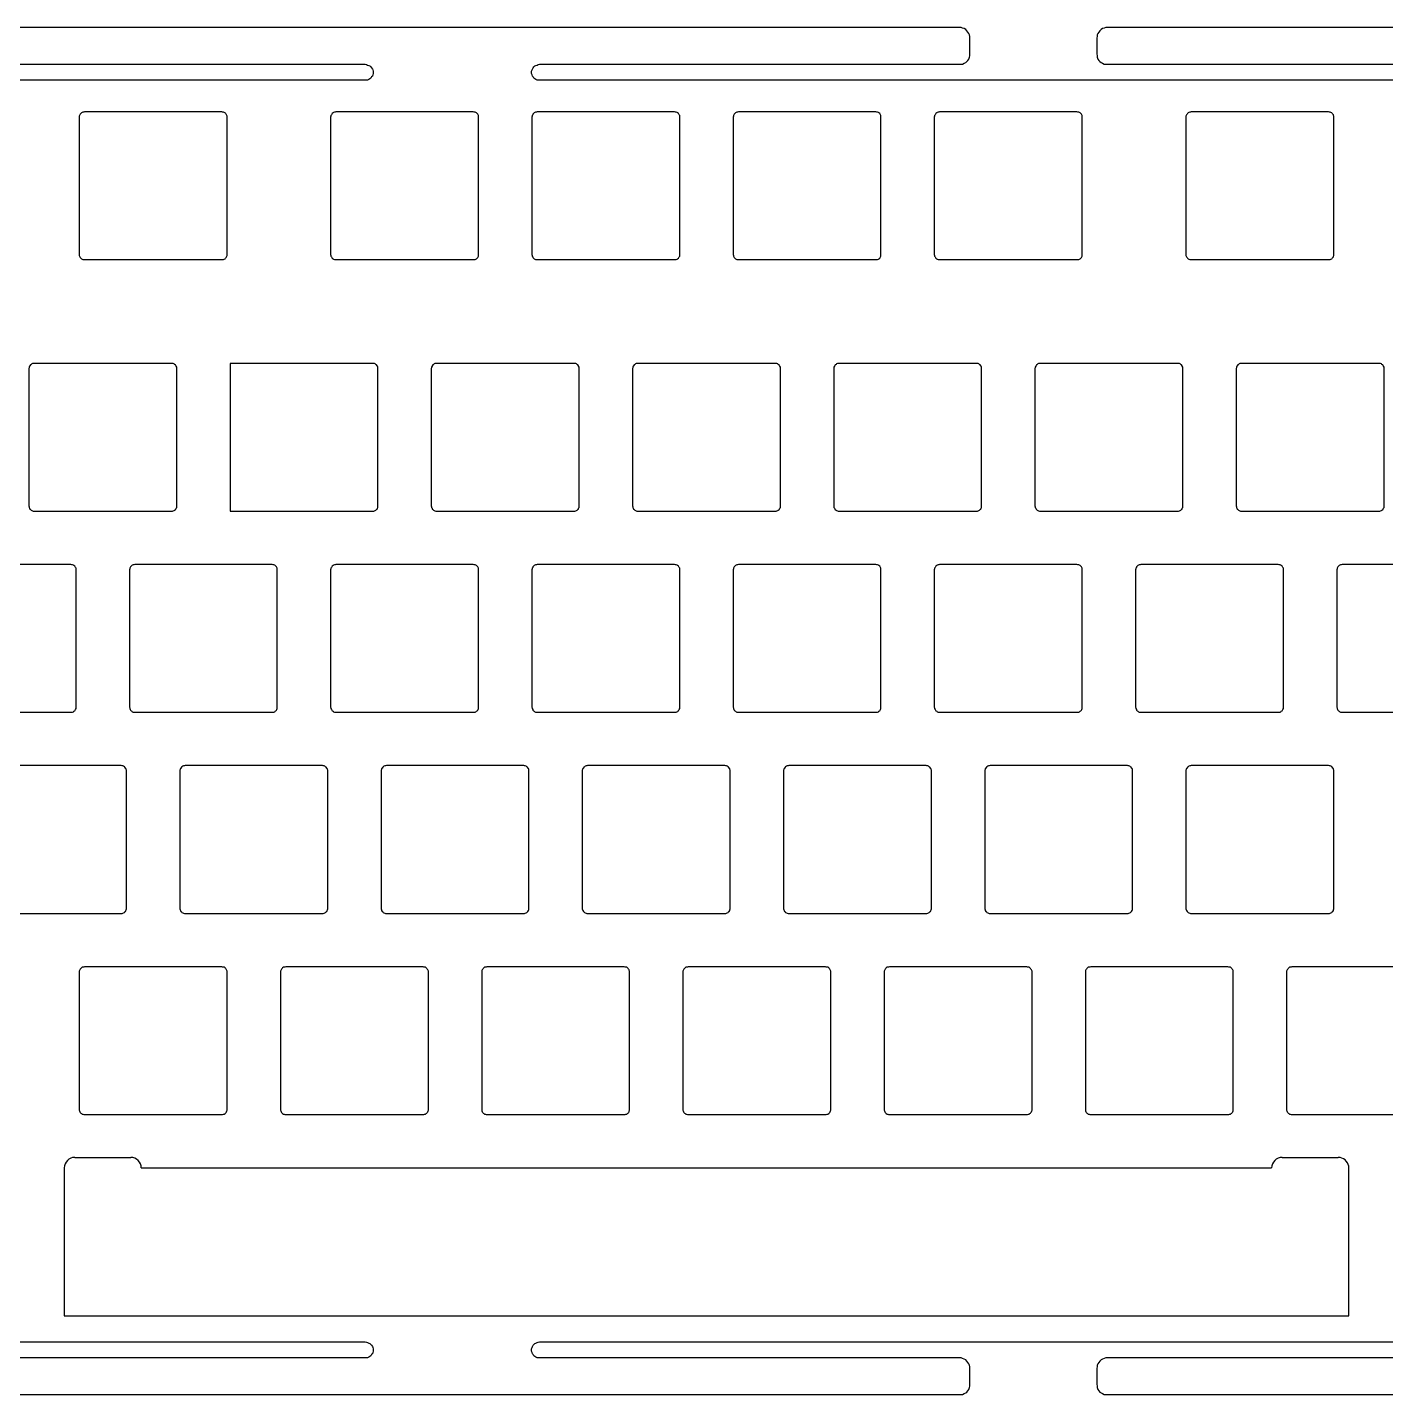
# Model space of a CAD drawing. Extents: x 531 to 880, y -374 to -244.
# Drawn here: x 609.9 to 738.5, y -374 to -244.5 of the extents above; entities that cross this region are included whole.
import ezdxf

# ---------------------------------------------------------------- set-up
doc = ezdxf.new("R2010")
doc.units = 0
doc.header["$MEASUREMENT"] = 0
doc.layers.get('0').update_dxf_attribs({"linetype": 'CONTINUOUS'})

msp = doc.modelspace()

# ---------------------------------------------------------------- linework, layer by layer
for p, q in [((614.42926, -351.506958), (619.729309, -351.506958)), ((728.729248, -351.506958), (734.029053, -351.506958)), ((613.42926, -352.506958), (613.42926, -366.506958)), ((620.729309, -352.506958), (727.729248, -352.506958)), ((735.029053, -366.506958), (735.029053, -352.356934)), ((613.42926, -366.506958), (735.029053, -366.506958))]:
    msp.add_line(p, q)
for points in [[(751.929199, -249.481812), (658.429199, -249.481812), (658.304199, -249.481812), (658.204102, -249.481812), (658.079102, -249.431763), (657.979248, -249.356812), (657.904175, -249.306763), (657.829102, -249.181763), (657.75415, -249.106812), (657.729248, -248.981812), (657.679199, -248.856812), (657.679199, -248.731812), (657.679199, -248.631714), (657.729248, -248.506714), (657.75415, -248.431763), (657.829102, -248.306763), (657.904175, -248.231812), (657.979248, -248.131714), (658.079102, -248.106812), (658.204102, -248.056763), (658.304199, -248.006714), (658.429199, -247.981812), (698.179199, -247.981812), (698.329102, -247.981812), (698.479248, -247.981812), (698.62915, -247.881714), (698.779175, -247.806763), (698.87915, -247.731812), (698.979248, -247.606812), (699.079102, -247.481812), (699.12915, -247.306763), (699.179199, -247.181763), (699.179199, -246.981812), (699.179199, -245.481812), (699.179199, -245.356812), (699.12915, -245.181763), (699.079102, -245.056763), (698.979248, -244.931763), (698.87915, -244.806763), (698.779175, -244.681763), (698.62915, -244.606812), (698.479248, -244.556763), (698.329102, -244.506714), (698.179199, -244.481812), (602.17926, -244.481812)], [(808.179199, -244.481812), (712.179199, -244.506714), (712.029175, -244.506714), (711.87915, -244.556763), (711.729248, -244.606812), (711.604248, -244.681763), (711.479248, -244.806763), (711.37915, -244.931763), (711.279175, -245.056763), (711.229248, -245.181763), (711.204102, -245.356812), (711.179199, -245.481812), (711.179199, -246.981812), (711.204102, -247.181763), (711.229248, -247.306763), (711.279175, -247.481812), (711.37915, -247.606812), (711.479248, -247.731812), (711.604248, -247.806763), (711.729248, -247.881714), (711.87915, -247.981812), (712.029175, -247.981812), (712.179199, -247.981812), (751.929199, -247.981812)], [(602.17926, -247.981812), (641.929199, -247.981812), (642.054199, -248.006714), (642.154175, -248.056763), (642.279175, -248.106812), (642.37915, -248.131714), (642.454102, -248.231812), (642.529175, -248.306763), (642.604248, -248.431763), (642.654175, -248.506714), (642.679199, -248.631714), (642.679199, -248.731812), (642.679199, -248.856812), (642.654175, -248.981812), (642.604248, -249.106812), (642.529175, -249.181763), (642.454102, -249.306763), (642.37915, -249.356812), (642.279175, -249.431763), (642.154175, -249.481812), (642.054199, -249.481812), (641.929199, -249.481812), (566.129211, -249.481812)], [(628.854309, -252.981934), (628.854309, -252.906982), (628.829163, -252.831909), (628.829163, -252.831909), (628.80426, -252.756958), (628.754211, -252.706909), (628.754211, -252.706909), (628.704163, -252.631958), (628.654114, -252.581909), (628.654114, -252.581909), (628.579163, -252.556885), (628.504211, -252.506958), (628.504211, -252.506958), (628.42926, -252.506958), (628.354309, -252.481934), (615.354309, -252.481934), (615.354309, -252.481934), (615.279114, -252.506958), (615.204163, -252.506958), (615.204163, -252.506958), (615.129211, -252.556885), (615.05426, -252.581909), (615.05426, -252.581909), (615.004211, -252.631958), (614.954163, -252.706909), (614.954163, -252.706909), (614.904114, -252.756958), (614.879211, -252.831909), (614.879211, -252.831909), (614.854309, -252.906982), (614.854309, -252.981934), (614.854309, -265.981934), (614.854309, -265.981934), (614.854309, -266.081909), (614.879211, -266.156982), (614.879211, -266.156982), (614.904114, -266.231934), (614.954163, -266.281982), (614.954163, -266.281982), (615.004211, -266.356934), (615.05426, -266.406982), (615.05426, -266.406982), (615.129211, -266.431885), (615.204163, -266.481934), (615.204163, -266.481934), (615.279114, -266.481934), (615.354309, -266.481934), (628.354309, -266.481934), (628.354309, -266.481934), (628.42926, -266.481934), (628.504211, -266.481934), (628.504211, -266.481934), (628.579163, -266.431885), (628.654114, -266.406982), (628.654114, -266.406982), (628.704163, -266.356934), (628.754211, -266.281982), (628.754211, -266.281982), (628.80426, -266.231934), (628.829163, -266.156982), (628.829163, -266.156982), (628.854309, -266.081909), (628.854309, -265.981934), (628.854309, -252.981934)], [(639.154053, -252.481934), (639.079102, -252.506958), (639.00415, -252.506958), (639.00415, -252.506958), (638.929199, -252.556885), (638.87915, -252.581909), (638.87915, -252.581909), (638.804199, -252.631958), (638.75415, -252.706909), (638.75415, -252.706909), (638.729248, -252.756958), (638.679199, -252.831909), (638.679199, -252.831909), (638.679199, -252.906982), (638.654053, -252.981934), (638.654053, -265.981934), (638.654053, -265.981934), (638.679199, -266.081909), (638.679199, -266.156982), (638.679199, -266.156982), (638.729248, -266.231934), (638.75415, -266.281982), (638.75415, -266.281982), (638.804199, -266.356934), (638.87915, -266.406982), (638.87915, -266.406982), (638.929199, -266.431885), (639.00415, -266.481934), (639.00415, -266.481934), (639.079102, -266.481934), (639.154053, -266.481934), (652.154053, -266.481934), (652.154053, -266.481934), (652.25415, -266.481934), (652.329102, -266.481934), (652.329102, -266.481934), (652.404053, -266.431885), (652.454102, -266.406982), (652.454102, -266.406982), (652.529053, -266.356934), (652.579102, -266.281982), (652.579102, -266.281982), (652.604248, -266.231934), (652.654053, -266.156982), (652.654053, -266.156982), (652.654053, -266.081909), (652.654053, -265.981934), (652.654053, -252.981934), (652.654053, -252.981934), (652.654053, -252.906982), (652.654053, -252.831909), (652.654053, -252.831909), (652.604248, -252.756958), (652.579102, -252.706909), (652.579102, -252.706909), (652.529053, -252.631958), (652.454102, -252.581909), (652.454102, -252.581909), (652.404053, -252.556885), (652.329102, -252.506958), (652.329102, -252.506958), (652.25415, -252.506958), (652.154053, -252.481934), (639.154053, -252.481934)], [(671.704102, -252.981934), (671.704102, -252.906982), (671.704102, -252.831909), (671.704102, -252.831909), (671.654053, -252.756958), (671.62915, -252.706909), (671.62915, -252.706909), (671.579102, -252.631958), (671.50415, -252.581909), (671.50415, -252.581909), (671.454102, -252.556885), (671.37915, -252.506958), (671.37915, -252.506958), (671.304199, -252.506958), (671.204102, -252.481934), (658.204102, -252.481934), (658.204102, -252.481934), (658.12915, -252.506958), (658.054199, -252.506958), (658.054199, -252.506958), (657.979248, -252.556885), (657.929199, -252.581909), (657.929199, -252.581909), (657.854248, -252.631958), (657.804199, -252.706909), (657.804199, -252.706909), (657.779053, -252.756958), (657.729248, -252.831909), (657.729248, -252.831909), (657.729248, -252.906982), (657.704102, -252.981934), (657.704102, -265.981934), (657.704102, -265.981934), (657.729248, -266.081909), (657.729248, -266.156982), (657.729248, -266.156982), (657.779053, -266.231934), (657.804199, -266.281982), (657.804199, -266.281982), (657.854248, -266.356934), (657.929199, -266.406982), (657.929199, -266.406982), (657.979248, -266.431885), (658.054199, -266.481934), (658.054199, -266.481934), (658.12915, -266.481934), (658.204102, -266.481934), (671.204102, -266.481934), (671.204102, -266.481934), (671.304199, -266.481934), (671.37915, -266.481934), (671.37915, -266.481934), (671.454102, -266.431885), (671.50415, -266.406982), (671.50415, -266.406982), (671.579102, -266.356934), (671.62915, -266.281982), (671.62915, -266.281982), (671.654053, -266.231934), (671.704102, -266.156982), (671.704102, -266.156982), (671.704102, -266.081909), (671.704102, -265.981934), (671.704102, -252.981934)], [(677.25415, -252.481934), (677.179199, -252.506958), (677.104248, -252.506958), (677.104248, -252.506958), (677.029053, -252.556885), (676.979248, -252.581909), (676.979248, -252.581909), (676.904053, -252.631958), (676.854248, -252.706909), (676.854248, -252.706909), (676.829102, -252.756958), (676.779053, -252.831909), (676.779053, -252.831909), (676.779053, -252.906982), (676.75415, -252.981934), (676.75415, -265.981934), (676.75415, -265.981934), (676.779053, -266.081909), (676.779053, -266.156982), (676.779053, -266.156982), (676.829102, -266.231934), (676.854248, -266.281982), (676.854248, -266.281982), (676.904053, -266.356934), (676.979248, -266.406982), (676.979248, -266.406982), (677.029053, -266.431885), (677.104248, -266.481934), (677.104248, -266.481934), (677.179199, -266.481934), (677.25415, -266.481934), (690.25415, -266.481934), (690.25415, -266.481934), (690.354248, -266.481934), (690.429199, -266.481934), (690.429199, -266.481934), (690.50415, -266.431885), (690.554199, -266.406982), (690.554199, -266.406982), (690.62915, -266.356934), (690.679199, -266.281982), (690.679199, -266.281982), (690.704102, -266.231934), (690.75415, -266.156982), (690.75415, -266.156982), (690.75415, -266.081909), (690.75415, -265.981934), (690.75415, -252.981934), (690.75415, -252.981934), (690.75415, -252.906982), (690.75415, -252.831909), (690.75415, -252.831909), (690.704102, -252.756958), (690.679199, -252.706909), (690.679199, -252.706909), (690.62915, -252.631958), (690.554199, -252.581909), (690.554199, -252.581909), (690.50415, -252.556885), (690.429199, -252.506958), (690.429199, -252.506958), (690.354248, -252.506958), (690.25415, -252.481934), (677.25415, -252.481934)], [(709.804199, -252.981934), (709.804199, -252.906982), (709.804199, -252.831909), (709.804199, -252.831909), (709.75415, -252.756958), (709.729248, -252.706909), (709.729248, -252.706909), (709.679199, -252.631958), (709.604248, -252.581909), (709.604248, -252.581909), (709.554199, -252.556885), (709.479248, -252.506958), (709.479248, -252.506958), (709.404053, -252.506958), (709.304199, -252.481934), (696.304199, -252.481934), (696.304199, -252.481934), (696.229248, -252.506958), (696.154053, -252.506958), (696.154053, -252.506958), (696.079102, -252.556885), (696.029053, -252.581909), (696.029053, -252.581909), (695.954102, -252.631958), (695.904053, -252.706909), (695.904053, -252.706909), (695.87915, -252.756958), (695.829102, -252.831909), (695.829102, -252.831909), (695.829102, -252.906982), (695.804199, -252.981934), (695.804199, -265.981934), (695.804199, -265.981934), (695.829102, -266.081909), (695.829102, -266.156982), (695.829102, -266.156982), (695.87915, -266.231934), (695.904053, -266.281982), (695.904053, -266.281982), (695.954102, -266.356934), (696.029053, -266.406982), (696.029053, -266.406982), (696.079102, -266.431885), (696.154053, -266.481934), (696.154053, -266.481934), (696.229248, -266.481934), (696.304199, -266.481934), (709.304199, -266.481934), (709.304199, -266.481934), (709.404053, -266.481934), (709.479248, -266.481934), (709.479248, -266.481934), (709.554199, -266.431885), (709.604248, -266.406982), (709.604248, -266.406982), (709.679199, -266.356934), (709.729248, -266.281982), (709.729248, -266.281982), (709.75415, -266.231934), (709.804199, -266.156982), (709.804199, -266.156982), (709.804199, -266.081909), (709.804199, -265.981934), (709.804199, -252.981934)], [(720.12915, -252.481934), (720.054199, -252.506958), (719.979248, -252.506958), (719.979248, -252.506958), (719.904053, -252.556885), (719.829102, -252.581909), (719.829102, -252.581909), (719.779053, -252.631958), (719.729248, -252.706909), (719.729248, -252.706909), (719.679199, -252.756958), (719.654053, -252.831909), (719.654053, -252.831909), (719.62915, -252.906982), (719.62915, -252.981934), (719.62915, -265.981934), (719.62915, -265.981934), (719.62915, -266.081909), (719.654053, -266.156982), (719.654053, -266.156982), (719.679199, -266.231934), (719.729248, -266.281982), (719.729248, -266.281982), (719.779053, -266.356934), (719.829102, -266.406982), (719.829102, -266.406982), (719.904053, -266.431885), (719.979248, -266.481934), (719.979248, -266.481934), (720.054199, -266.481934), (720.12915, -266.481934), (733.12915, -266.481934), (733.12915, -266.481934), (733.204102, -266.481934), (733.279053, -266.481934), (733.279053, -266.481934), (733.354248, -266.431885), (733.429199, -266.406982), (733.429199, -266.406982), (733.479248, -266.356934), (733.529053, -266.281982), (733.529053, -266.281982), (733.579102, -266.231934), (733.604248, -266.156982), (733.604248, -266.156982), (733.62915, -266.081909), (733.62915, -265.981934), (733.62915, -252.981934), (733.62915, -252.981934), (733.62915, -252.906982), (733.604248, -252.831909), (733.604248, -252.831909), (733.579102, -252.756958), (733.529053, -252.706909), (733.529053, -252.706909), (733.479248, -252.631958), (733.429199, -252.581909), (733.429199, -252.581909), (733.354248, -252.556885), (733.279053, -252.506958), (733.279053, -252.506958), (733.204102, -252.506958), (733.12915, -252.481934), (720.12915, -252.481934)], [(624.079163, -276.806885), (624.079163, -276.731934), (624.079163, -276.656982), (624.079163, -276.656982), (624.029114, -276.581909), (624.004211, -276.531982), (624.004211, -276.531982), (623.954163, -276.456909), (623.879211, -276.406982), (623.879211, -276.406982), (623.829163, -276.356934), (623.754211, -276.331909), (623.754211, -276.331909), (623.67926, -276.331909), (623.579163, -276.306885), (610.579163, -276.306885), (610.579163, -276.306885), (610.504211, -276.331909), (610.42926, -276.331909), (610.42926, -276.331909), (610.354309, -276.356934), (610.30426, -276.406982), (610.30426, -276.406982), (610.229309, -276.456909), (610.17926, -276.531982), (610.17926, -276.531982), (610.154114, -276.581909), (610.104309, -276.656982), (610.104309, -276.656982), (610.104309, -276.731934), (610.079163, -276.806885), (610.079163, -289.806885), (610.079163, -289.806885), (610.104309, -289.881958), (610.104309, -289.956909), (610.104309, -289.956909), (610.154114, -290.031982), (610.17926, -290.106934), (610.17926, -290.106934), (610.229309, -290.156982), (610.30426, -290.206909), (610.30426, -290.206909), (610.354309, -290.256958), (610.42926, -290.281982), (610.42926, -290.281982), (610.504211, -290.306885), (610.579163, -290.306885), (623.579163, -290.306885), (623.579163, -290.306885), (623.67926, -290.306885), (623.754211, -290.281982), (623.754211, -290.281982), (623.829163, -290.256958), (623.879211, -290.206909), (623.879211, -290.206909), (623.954163, -290.156982), (624.004211, -290.106934), (624.004211, -290.106934), (624.029114, -290.031982), (624.079163, -289.956909), (624.079163, -289.956909), (624.079163, -289.881958), (624.079163, -289.806885), (624.079163, -276.806885)], [(643.12915, -276.806885), (643.12915, -276.731934), (643.12915, -276.656982), (643.12915, -276.656982), (643.079102, -276.581909), (643.054199, -276.531982), (643.054199, -276.531982), (643.00415, -276.456909), (642.929199, -276.406982), (642.929199, -276.406982), (642.87915, -276.356934), (642.804199, -276.331909), (642.804199, -276.331909), (642.729248, -276.331909), (642.62915, -276.306885), (629.129211, -276.306885), (629.129211, -290.306885), (642.62915, -290.306885), (642.62915, -290.306885), (642.729248, -290.306885), (642.804199, -290.281982), (642.804199, -290.281982), (642.87915, -290.256958), (642.929199, -290.206909), (642.929199, -290.206909), (643.00415, -290.156982), (643.054199, -290.106934), (643.054199, -290.106934), (643.079102, -290.031982), (643.12915, -289.956909), (643.12915, -289.956909), (643.12915, -289.881958), (643.12915, -289.806885), (643.12915, -276.806885)], [(662.179199, -276.806885), (662.179199, -276.731934), (662.179199, -276.656982), (662.179199, -276.656982), (662.12915, -276.581909), (662.104248, -276.531982), (662.104248, -276.531982), (662.054199, -276.456909), (661.979248, -276.406982), (661.979248, -276.406982), (661.929199, -276.356934), (661.854248, -276.331909), (661.854248, -276.331909), (661.779053, -276.331909), (661.679199, -276.306885), (648.679199, -276.306885), (648.679199, -276.306885), (648.604248, -276.331909), (648.529053, -276.331909), (648.529053, -276.331909), (648.454102, -276.356934), (648.404053, -276.406982), (648.404053, -276.406982), (648.329102, -276.456909), (648.279053, -276.531982), (648.279053, -276.531982), (648.25415, -276.581909), (648.204102, -276.656982), (648.204102, -276.656982), (648.204102, -276.731934), (648.179199, -276.806885), (648.179199, -289.806885), (648.179199, -289.806885), (648.204102, -289.881958), (648.204102, -289.956909), (648.204102, -289.956909), (648.25415, -290.031982), (648.279053, -290.106934), (648.279053, -290.106934), (648.329102, -290.156982), (648.404053, -290.206909), (648.404053, -290.206909), (648.454102, -290.256958), (648.529053, -290.281982), (648.529053, -290.281982), (648.604248, -290.306885), (648.679199, -290.306885), (661.679199, -290.306885), (661.679199, -290.306885), (661.779053, -290.306885), (661.854248, -290.281982), (661.854248, -290.281982), (661.929199, -290.256958), (661.979248, -290.206909), (661.979248, -290.206909), (662.054199, -290.156982), (662.104248, -290.106934), (662.104248, -290.106934), (662.12915, -290.031982), (662.179199, -289.956909), (662.179199, -289.956909), (662.179199, -289.881958), (662.179199, -289.806885), (662.179199, -276.806885)], [(681.229248, -276.806885), (681.229248, -276.731934), (681.229248, -276.656982), (681.229248, -276.656982), (681.179199, -276.581909), (681.154053, -276.531982), (681.154053, -276.531982), (681.104248, -276.456909), (681.029053, -276.406982), (681.029053, -276.406982), (680.979248, -276.356934), (680.904053, -276.331909), (680.904053, -276.331909), (680.829102, -276.331909), (680.729248, -276.306885), (667.729248, -276.306885), (667.729248, -276.306885), (667.654053, -276.331909), (667.579102, -276.331909), (667.579102, -276.331909), (667.50415, -276.356934), (667.454102, -276.406982), (667.454102, -276.406982), (667.37915, -276.456909), (667.329102, -276.531982), (667.329102, -276.531982), (667.304199, -276.581909), (667.25415, -276.656982), (667.25415, -276.656982), (667.25415, -276.731934), (667.229248, -276.806885), (667.229248, -289.806885), (667.229248, -289.806885), (667.25415, -289.881958), (667.25415, -289.956909), (667.25415, -289.956909), (667.304199, -290.031982), (667.329102, -290.106934), (667.329102, -290.106934), (667.37915, -290.156982), (667.454102, -290.206909), (667.454102, -290.206909), (667.50415, -290.256958), (667.579102, -290.281982), (667.579102, -290.281982), (667.654053, -290.306885), (667.729248, -290.306885), (680.729248, -290.306885), (680.729248, -290.306885), (680.829102, -290.306885), (680.904053, -290.281982), (680.904053, -290.281982), (680.979248, -290.256958), (681.029053, -290.206909), (681.029053, -290.206909), (681.104248, -290.156982), (681.154053, -290.106934), (681.154053, -290.106934), (681.179199, -290.031982), (681.229248, -289.956909), (681.229248, -289.956909), (681.229248, -289.881958), (681.229248, -289.806885), (681.229248, -276.806885)], [(686.779053, -276.306885), (686.704102, -276.331909), (686.62915, -276.331909), (686.62915, -276.331909), (686.554199, -276.356934), (686.50415, -276.406982), (686.50415, -276.406982), (686.429199, -276.456909), (686.37915, -276.531982), (686.37915, -276.531982), (686.354248, -276.581909), (686.304199, -276.656982), (686.304199, -276.656982), (686.304199, -276.731934), (686.279053, -276.806885), (686.279053, -289.806885), (686.279053, -289.806885), (686.304199, -289.881958), (686.304199, -289.956909), (686.304199, -289.956909), (686.354248, -290.031982), (686.37915, -290.106934), (686.37915, -290.106934), (686.429199, -290.156982), (686.50415, -290.206909), (686.50415, -290.206909), (686.554199, -290.256958), (686.62915, -290.281982), (686.62915, -290.281982), (686.704102, -290.306885), (686.779053, -290.306885), (699.779053, -290.306885), (699.779053, -290.306885), (699.87915, -290.306885), (699.954102, -290.281982), (699.954102, -290.281982), (700.029053, -290.256958), (700.079102, -290.206909), (700.079102, -290.206909), (700.154053, -290.156982), (700.204102, -290.106934), (700.204102, -290.106934), (700.229248, -290.031982), (700.279053, -289.956909), (700.279053, -289.956909), (700.279053, -289.881958), (700.279053, -289.806885), (700.279053, -276.806885), (700.279053, -276.806885), (700.279053, -276.731934), (700.279053, -276.656982), (700.279053, -276.656982), (700.229248, -276.581909), (700.204102, -276.531982), (700.204102, -276.531982), (700.154053, -276.456909), (700.079102, -276.406982), (700.079102, -276.406982), (700.029053, -276.356934), (699.954102, -276.331909), (699.954102, -276.331909), (699.87915, -276.331909), (699.779053, -276.306885), (686.779053, -276.306885)], [(705.829102, -276.306885), (705.75415, -276.331909), (705.679199, -276.331909), (705.679199, -276.331909), (705.604248, -276.356934), (705.554199, -276.406982), (705.554199, -276.406982), (705.479248, -276.456909), (705.429199, -276.531982), (705.429199, -276.531982), (705.404053, -276.581909), (705.354248, -276.656982), (705.354248, -276.656982), (705.354248, -276.731934), (705.329102, -276.806885), (705.329102, -289.806885), (705.329102, -289.806885), (705.354248, -289.881958), (705.354248, -289.956909), (705.354248, -289.956909), (705.404053, -290.031982), (705.429199, -290.106934), (705.429199, -290.106934), (705.479248, -290.156982), (705.554199, -290.206909), (705.554199, -290.206909), (705.604248, -290.256958), (705.679199, -290.281982), (705.679199, -290.281982), (705.75415, -290.306885), (705.829102, -290.306885), (718.829102, -290.306885), (718.829102, -290.306885), (718.929199, -290.306885), (719.00415, -290.281982), (719.00415, -290.281982), (719.079102, -290.256958), (719.12915, -290.206909), (719.12915, -290.206909), (719.204102, -290.156982), (719.25415, -290.106934), (719.25415, -290.106934), (719.279053, -290.031982), (719.329102, -289.956909), (719.329102, -289.956909), (719.329102, -289.881958), (719.329102, -289.806885), (719.329102, -276.806885), (719.329102, -276.806885), (719.329102, -276.731934), (719.329102, -276.656982), (719.329102, -276.656982), (719.279053, -276.581909), (719.25415, -276.531982), (719.25415, -276.531982), (719.204102, -276.456909), (719.12915, -276.406982), (719.12915, -276.406982), (719.079102, -276.356934), (719.00415, -276.331909), (719.00415, -276.331909), (718.929199, -276.331909), (718.829102, -276.306885), (705.829102, -276.306885)], [(738.37915, -276.806885), (738.37915, -276.731934), (738.37915, -276.656982), (738.37915, -276.656982), (738.329102, -276.581909), (738.304199, -276.531982), (738.304199, -276.531982), (738.25415, -276.456909), (738.179199, -276.406982), (738.179199, -276.406982), (738.12915, -276.356934), (738.054199, -276.331909), (738.054199, -276.331909), (737.979248, -276.331909), (737.87915, -276.306885), (724.87915, -276.306885), (724.87915, -276.306885), (724.804199, -276.331909), (724.729248, -276.331909), (724.729248, -276.331909), (724.654053, -276.356934), (724.604248, -276.406982), (724.604248, -276.406982), (724.529053, -276.456909), (724.479248, -276.531982), (724.479248, -276.531982), (724.454102, -276.581909), (724.404053, -276.656982), (724.404053, -276.656982), (724.404053, -276.731934), (724.37915, -276.806885), (724.37915, -289.806885), (724.37915, -289.806885), (724.404053, -289.881958), (724.404053, -289.956909), (724.404053, -289.956909), (724.454102, -290.031982), (724.479248, -290.106934), (724.479248, -290.106934), (724.529053, -290.156982), (724.604248, -290.206909), (724.604248, -290.206909), (724.654053, -290.256958), (724.729248, -290.281982), (724.729248, -290.281982), (724.804199, -290.306885), (724.87915, -290.306885), (737.87915, -290.306885), (737.87915, -290.306885), (737.979248, -290.306885), (738.054199, -290.281982), (738.054199, -290.281982), (738.12915, -290.256958), (738.179199, -290.206909), (738.179199, -290.206909), (738.25415, -290.156982), (738.304199, -290.106934), (738.304199, -290.106934), (738.329102, -290.031982), (738.37915, -289.956909), (738.37915, -289.956909), (738.37915, -289.881958), (738.37915, -289.806885), (738.37915, -276.806885)], [(614.55426, -295.856934), (614.55426, -295.781982), (614.55426, -295.706909), (614.55426, -295.706909), (614.504211, -295.631958), (614.479309, -295.581909), (614.479309, -295.581909), (614.42926, -295.506958), (614.354309, -295.456909), (614.354309, -295.456909), (614.30426, -295.406982), (614.229309, -295.381958), (614.229309, -295.381958), (614.154114, -295.381958), (614.05426, -295.356934), (601.05426, -295.356934)], [(601.05426, -309.356934), (614.05426, -309.356934), (614.05426, -309.356934), (614.154114, -309.356934), (614.229309, -309.331909), (614.229309, -309.331909), (614.30426, -309.306885), (614.354309, -309.256958), (614.354309, -309.256958), (614.42926, -309.206909), (614.479309, -309.156982), (614.479309, -309.156982), (614.504211, -309.081909), (614.55426, -309.006958), (614.55426, -309.006958), (614.55426, -308.931885), (614.55426, -308.856934), (614.55426, -295.856934)], [(620.104309, -295.356934), (620.029114, -295.381958), (619.954163, -295.381958), (619.954163, -295.381958), (619.879211, -295.406982), (619.829163, -295.456909), (619.829163, -295.456909), (619.754211, -295.506958), (619.704163, -295.581909), (619.704163, -295.581909), (619.67926, -295.631958), (619.629211, -295.706909), (619.629211, -295.706909), (619.629211, -295.781982), (619.604309, -295.856934), (619.604309, -308.856934), (619.604309, -308.856934), (619.629211, -308.931885), (619.629211, -309.006958), (619.629211, -309.006958), (619.67926, -309.081909), (619.704163, -309.156982), (619.704163, -309.156982), (619.754211, -309.206909), (619.829163, -309.256958), (619.829163, -309.256958), (619.879211, -309.306885), (619.954163, -309.331909), (619.954163, -309.331909), (620.029114, -309.356934), (620.104309, -309.356934), (633.104309, -309.356934), (633.104309, -309.356934), (633.204163, -309.356934), (633.279114, -309.331909), (633.279114, -309.331909), (633.354309, -309.306885), (633.404114, -309.256958), (633.404114, -309.256958), (633.479309, -309.206909), (633.529114, -309.156982), (633.529114, -309.156982), (633.55426, -309.081909), (633.604309, -309.006958), (633.604309, -309.006958), (633.604309, -308.931885), (633.604309, -308.856934), (633.604309, -295.856934), (633.604309, -295.856934), (633.604309, -295.781982), (633.604309, -295.706909), (633.604309, -295.706909), (633.55426, -295.631958), (633.529114, -295.581909), (633.529114, -295.581909), (633.479309, -295.506958), (633.404114, -295.456909), (633.404114, -295.456909), (633.354309, -295.406982), (633.279114, -295.381958), (633.279114, -295.381958), (633.204163, -295.381958), (633.104309, -295.356934), (620.104309, -295.356934)], [(639.154053, -295.356934), (639.079102, -295.381958), (639.00415, -295.381958), (639.00415, -295.381958), (638.929199, -295.406982), (638.87915, -295.456909), (638.87915, -295.456909), (638.804199, -295.506958), (638.75415, -295.581909), (638.75415, -295.581909), (638.729248, -295.631958), (638.679199, -295.706909), (638.679199, -295.706909), (638.679199, -295.781982), (638.654053, -295.856934), (638.654053, -308.856934), (638.654053, -308.856934), (638.679199, -308.931885), (638.679199, -309.006958), (638.679199, -309.006958), (638.729248, -309.081909), (638.75415, -309.156982), (638.75415, -309.156982), (638.804199, -309.206909), (638.87915, -309.256958), (638.87915, -309.256958), (638.929199, -309.306885), (639.00415, -309.331909), (639.00415, -309.331909), (639.079102, -309.356934), (639.154053, -309.356934), (652.154053, -309.356934), (652.154053, -309.356934), (652.25415, -309.356934), (652.329102, -309.331909), (652.329102, -309.331909), (652.404053, -309.306885), (652.454102, -309.256958), (652.454102, -309.256958), (652.529053, -309.206909), (652.579102, -309.156982), (652.579102, -309.156982), (652.604248, -309.081909), (652.654053, -309.006958), (652.654053, -309.006958), (652.654053, -308.931885), (652.654053, -308.856934), (652.654053, -295.856934), (652.654053, -295.856934), (652.654053, -295.781982), (652.654053, -295.706909), (652.654053, -295.706909), (652.604248, -295.631958), (652.579102, -295.581909), (652.579102, -295.581909), (652.529053, -295.506958), (652.454102, -295.456909), (652.454102, -295.456909), (652.404053, -295.406982), (652.329102, -295.381958), (652.329102, -295.381958), (652.25415, -295.381958), (652.154053, -295.356934), (639.154053, -295.356934)], [(671.704102, -295.856934), (671.704102, -295.781982), (671.704102, -295.706909), (671.704102, -295.706909), (671.654053, -295.631958), (671.62915, -295.581909), (671.62915, -295.581909), (671.579102, -295.506958), (671.50415, -295.456909), (671.50415, -295.456909), (671.454102, -295.406982), (671.37915, -295.381958), (671.37915, -295.381958), (671.304199, -295.381958), (671.204102, -295.356934), (658.204102, -295.356934), (658.204102, -295.356934), (658.12915, -295.381958), (658.054199, -295.381958), (658.054199, -295.381958), (657.979248, -295.406982), (657.929199, -295.456909), (657.929199, -295.456909), (657.854248, -295.506958), (657.804199, -295.581909), (657.804199, -295.581909), (657.779053, -295.631958), (657.729248, -295.706909), (657.729248, -295.706909), (657.729248, -295.781982), (657.704102, -295.856934), (657.704102, -308.856934), (657.704102, -308.856934), (657.729248, -308.931885), (657.729248, -309.006958), (657.729248, -309.006958), (657.779053, -309.081909), (657.804199, -309.156982), (657.804199, -309.156982), (657.854248, -309.206909), (657.929199, -309.256958), (657.929199, -309.256958), (657.979248, -309.306885), (658.054199, -309.331909), (658.054199, -309.331909), (658.12915, -309.356934), (658.204102, -309.356934), (671.204102, -309.356934), (671.204102, -309.356934), (671.304199, -309.356934), (671.37915, -309.331909), (671.37915, -309.331909), (671.454102, -309.306885), (671.50415, -309.256958), (671.50415, -309.256958), (671.579102, -309.206909), (671.62915, -309.156982), (671.62915, -309.156982), (671.654053, -309.081909), (671.704102, -309.006958), (671.704102, -309.006958), (671.704102, -308.931885), (671.704102, -308.856934), (671.704102, -295.856934)], [(690.75415, -295.856934), (690.75415, -295.781982), (690.75415, -295.706909), (690.75415, -295.706909), (690.704102, -295.631958), (690.679199, -295.581909), (690.679199, -295.581909), (690.62915, -295.506958), (690.554199, -295.456909), (690.554199, -295.456909), (690.50415, -295.406982), (690.429199, -295.381958), (690.429199, -295.381958), (690.354248, -295.381958), (690.25415, -295.356934), (677.25415, -295.356934), (677.25415, -295.356934), (677.179199, -295.381958), (677.104248, -295.381958), (677.104248, -295.381958), (677.029053, -295.406982), (676.979248, -295.456909), (676.979248, -295.456909), (676.904053, -295.506958), (676.854248, -295.581909), (676.854248, -295.581909), (676.829102, -295.631958), (676.779053, -295.706909), (676.779053, -295.706909), (676.779053, -295.781982), (676.75415, -295.856934), (676.75415, -308.856934), (676.75415, -308.856934), (676.779053, -308.931885), (676.779053, -309.006958), (676.779053, -309.006958), (676.829102, -309.081909), (676.854248, -309.156982), (676.854248, -309.156982), (676.904053, -309.206909), (676.979248, -309.256958), (676.979248, -309.256958), (677.029053, -309.306885), (677.104248, -309.331909), (677.104248, -309.331909), (677.179199, -309.356934), (677.25415, -309.356934), (690.25415, -309.356934), (690.25415, -309.356934), (690.354248, -309.356934), (690.429199, -309.331909), (690.429199, -309.331909), (690.50415, -309.306885), (690.554199, -309.256958), (690.554199, -309.256958), (690.62915, -309.206909), (690.679199, -309.156982), (690.679199, -309.156982), (690.704102, -309.081909), (690.75415, -309.006958), (690.75415, -309.006958), (690.75415, -308.931885), (690.75415, -308.856934), (690.75415, -295.856934)], [(709.304199, -309.356934), (709.404053, -309.356934), (709.479248, -309.331909), (709.479248, -309.331909), (709.554199, -309.306885), (709.604248, -309.256958), (709.604248, -309.256958), (709.679199, -309.206909), (709.729248, -309.156982), (709.729248, -309.156982), (709.75415, -309.081909), (709.804199, -309.006958), (709.804199, -309.006958), (709.804199, -308.931885), (709.804199, -308.856934), (709.804199, -295.856934), (709.804199, -295.856934), (709.804199, -295.781982), (709.804199, -295.706909), (709.804199, -295.706909), (709.75415, -295.631958), (709.729248, -295.581909), (709.729248, -295.581909), (709.679199, -295.506958), (709.604248, -295.456909), (709.604248, -295.456909), (709.554199, -295.406982), (709.479248, -295.381958), (709.479248, -295.381958), (709.404053, -295.381958), (709.304199, -295.356934), (696.304199, -295.356934), (696.304199, -295.356934), (696.229248, -295.381958), (696.154053, -295.381958), (696.154053, -295.381958), (696.079102, -295.406982), (696.029053, -295.456909), (696.029053, -295.456909), (695.954102, -295.506958), (695.904053, -295.581909), (695.904053, -295.581909), (695.87915, -295.631958), (695.829102, -295.706909), (695.829102, -295.706909), (695.829102, -295.781982), (695.804199, -295.856934), (695.804199, -308.856934), (695.804199, -308.856934), (695.829102, -308.931885), (695.829102, -309.006958), (695.829102, -309.006958), (695.87915, -309.081909), (695.904053, -309.156982), (695.904053, -309.156982), (695.954102, -309.206909), (696.029053, -309.256958), (696.029053, -309.256958), (696.079102, -309.306885), (696.154053, -309.331909), (696.154053, -309.331909), (696.229248, -309.356934), (696.304199, -309.356934), (709.304199, -309.356934)], [(728.354248, -309.356934), (728.454102, -309.356934), (728.529053, -309.331909), (728.529053, -309.331909), (728.604248, -309.306885), (728.654053, -309.256958), (728.654053, -309.256958), (728.729248, -309.206909), (728.779053, -309.156982), (728.779053, -309.156982), (728.804199, -309.081909), (728.854248, -309.006958), (728.854248, -309.006958), (728.854248, -308.931885), (728.854248, -308.856934), (728.854248, -295.856934), (728.854248, -295.856934), (728.854248, -295.781982), (728.854248, -295.706909), (728.854248, -295.706909), (728.804199, -295.631958), (728.779053, -295.581909), (728.779053, -295.581909), (728.729248, -295.506958), (728.654053, -295.456909), (728.654053, -295.456909), (728.604248, -295.406982), (728.529053, -295.381958), (728.529053, -295.381958), (728.454102, -295.381958), (728.354248, -295.356934), (715.354248, -295.356934), (715.354248, -295.356934), (715.279053, -295.381958), (715.204102, -295.381958), (715.204102, -295.381958), (715.12915, -295.406982), (715.079102, -295.456909), (715.079102, -295.456909), (715.00415, -295.506958), (714.954102, -295.581909), (714.954102, -295.581909), (714.929199, -295.631958), (714.87915, -295.706909), (714.87915, -295.706909), (714.87915, -295.781982), (714.854248, -295.856934), (714.854248, -308.856934), (714.854248, -308.856934), (714.87915, -308.931885), (714.87915, -309.006958), (714.87915, -309.006958), (714.929199, -309.081909), (714.954102, -309.156982), (714.954102, -309.156982), (715.00415, -309.206909), (715.079102, -309.256958), (715.079102, -309.256958), (715.12915, -309.306885), (715.204102, -309.331909), (715.204102, -309.331909), (715.279053, -309.356934), (715.354248, -309.356934), (728.354248, -309.356934)], [(734.404053, -295.356934), (734.329102, -295.381958), (734.25415, -295.381958), (734.25415, -295.381958), (734.179199, -295.406982), (734.12915, -295.456909), (734.12915, -295.456909), (734.054199, -295.506958), (734.00415, -295.581909), (734.00415, -295.581909), (733.979248, -295.631958), (733.929199, -295.706909), (733.929199, -295.706909), (733.929199, -295.781982), (733.904053, -295.856934), (733.904053, -308.856934), (733.904053, -308.856934), (733.929199, -308.931885), (733.929199, -309.006958), (733.929199, -309.006958), (733.979248, -309.081909), (734.00415, -309.156982), (734.00415, -309.156982), (734.054199, -309.206909), (734.12915, -309.256958), (734.12915, -309.256958), (734.179199, -309.306885), (734.25415, -309.331909), (734.25415, -309.331909), (734.329102, -309.356934), (734.404053, -309.356934), (747.404053, -309.356934)], [(747.404053, -295.356934), (734.404053, -295.356934)], [(619.329163, -314.906982), (619.329163, -314.831909), (619.30426, -314.756958), (619.30426, -314.756958), (619.279114, -314.681885), (619.229309, -314.631958), (619.229309, -314.631958), (619.17926, -314.556885), (619.129211, -314.506958), (619.129211, -314.506958), (619.05426, -314.456909), (618.979309, -314.431885), (618.979309, -314.431885), (618.904114, -314.431885), (618.829163, -314.406982), (605.829163, -314.406982)], [(624.879211, -314.406982), (624.80426, -314.431885), (624.729309, -314.431885), (624.729309, -314.431885), (624.654114, -314.456909), (624.579163, -314.506958), (624.579163, -314.506958), (624.529114, -314.556885), (624.479309, -314.631958), (624.479309, -314.631958), (624.42926, -314.681885), (624.404114, -314.756958), (624.404114, -314.756958), (624.379211, -314.831909), (624.379211, -314.906982), (624.379211, -327.906982), (624.379211, -327.906982), (624.379211, -327.981934), (624.404114, -328.056885), (624.404114, -328.056885), (624.42926, -328.131958), (624.479309, -328.206909), (624.479309, -328.206909), (624.529114, -328.256958), (624.579163, -328.306885), (624.579163, -328.306885), (624.654114, -328.356934), (624.729309, -328.381958), (624.729309, -328.381958), (624.80426, -328.406982), (624.879211, -328.406982), (637.87915, -328.406982), (637.87915, -328.406982), (637.954102, -328.406982), (638.029053, -328.381958), (638.029053, -328.381958), (638.104248, -328.356934), (638.179199, -328.306885), (638.179199, -328.306885), (638.229248, -328.256958), (638.279053, -328.206909), (638.279053, -328.206909), (638.329102, -328.131958), (638.354248, -328.056885), (638.354248, -328.056885), (638.37915, -327.981934), (638.37915, -327.906982), (638.37915, -314.906982), (638.37915, -314.906982), (638.37915, -314.831909), (638.354248, -314.756958), (638.354248, -314.756958), (638.329102, -314.681885), (638.279053, -314.631958), (638.279053, -314.631958), (638.229248, -314.556885), (638.179199, -314.506958), (638.179199, -314.506958), (638.104248, -314.456909), (638.029053, -314.431885), (638.029053, -314.431885), (637.954102, -314.431885), (637.87915, -314.406982), (624.879211, -314.406982)], [(643.929199, -314.406982), (643.854248, -314.431885), (643.779053, -314.431885), (643.779053, -314.431885), (643.704102, -314.456909), (643.62915, -314.506958), (643.62915, -314.506958), (643.579102, -314.556885), (643.529053, -314.631958), (643.529053, -314.631958), (643.479248, -314.681885), (643.454102, -314.756958), (643.454102, -314.756958), (643.429199, -314.831909), (643.429199, -314.906982), (643.429199, -327.906982), (643.429199, -327.906982), (643.429199, -327.981934), (643.454102, -328.056885), (643.454102, -328.056885), (643.479248, -328.131958), (643.529053, -328.206909), (643.529053, -328.206909), (643.579102, -328.256958), (643.62915, -328.306885), (643.62915, -328.306885), (643.704102, -328.356934), (643.779053, -328.381958), (643.779053, -328.381958), (643.854248, -328.406982), (643.929199, -328.406982), (656.929199, -328.406982), (656.929199, -328.406982), (657.00415, -328.406982), (657.079102, -328.381958), (657.079102, -328.381958), (657.154053, -328.356934), (657.229248, -328.306885), (657.229248, -328.306885), (657.279053, -328.256958), (657.329102, -328.206909), (657.329102, -328.206909), (657.37915, -328.131958), (657.404053, -328.056885), (657.404053, -328.056885), (657.429199, -327.981934), (657.429199, -327.906982), (657.429199, -314.906982), (657.429199, -314.906982), (657.429199, -314.831909), (657.404053, -314.756958), (657.404053, -314.756958), (657.37915, -314.681885), (657.329102, -314.631958), (657.329102, -314.631958), (657.279053, -314.556885), (657.229248, -314.506958), (657.229248, -314.506958), (657.154053, -314.456909), (657.079102, -314.431885), (657.079102, -314.431885), (657.00415, -314.431885), (656.929199, -314.406982), (643.929199, -314.406982)], [(662.979248, -314.406982), (662.904053, -314.431885), (662.829102, -314.431885), (662.829102, -314.431885), (662.75415, -314.456909), (662.679199, -314.506958), (662.679199, -314.506958), (662.62915, -314.556885), (662.579102, -314.631958), (662.579102, -314.631958), (662.529053, -314.681885), (662.50415, -314.756958), (662.50415, -314.756958), (662.479248, -314.831909), (662.479248, -314.906982), (662.479248, -327.906982), (662.479248, -327.906982), (662.479248, -327.981934), (662.50415, -328.056885), (662.50415, -328.056885), (662.529053, -328.131958), (662.579102, -328.206909), (662.579102, -328.206909), (662.62915, -328.256958), (662.679199, -328.306885), (662.679199, -328.306885), (662.75415, -328.356934), (662.829102, -328.381958), (662.829102, -328.381958), (662.904053, -328.406982), (662.979248, -328.406982), (675.979248, -328.406982), (675.979248, -328.406982), (676.054199, -328.406982), (676.12915, -328.381958), (676.12915, -328.381958), (676.204102, -328.356934), (676.279053, -328.306885), (676.279053, -328.306885), (676.329102, -328.256958), (676.37915, -328.206909), (676.37915, -328.206909), (676.429199, -328.131958), (676.454102, -328.056885), (676.454102, -328.056885), (676.479248, -327.981934), (676.479248, -327.906982), (676.479248, -314.906982), (676.479248, -314.906982), (676.479248, -314.831909), (676.454102, -314.756958), (676.454102, -314.756958), (676.429199, -314.681885), (676.37915, -314.631958), (676.37915, -314.631958), (676.329102, -314.556885), (676.279053, -314.506958), (676.279053, -314.506958), (676.204102, -314.456909), (676.12915, -314.431885), (676.12915, -314.431885), (676.054199, -314.431885), (675.979248, -314.406982), (662.979248, -314.406982)], [(682.029053, -314.406982), (681.954102, -314.431885), (681.87915, -314.431885), (681.87915, -314.431885), (681.804199, -314.456909), (681.729248, -314.506958), (681.729248, -314.506958), (681.679199, -314.556885), (681.62915, -314.631958), (681.62915, -314.631958), (681.579102, -314.681885), (681.554199, -314.756958), (681.554199, -314.756958), (681.529053, -314.831909), (681.529053, -314.906982), (681.529053, -327.906982), (681.529053, -327.906982), (681.529053, -327.981934), (681.554199, -328.056885), (681.554199, -328.056885), (681.579102, -328.131958), (681.62915, -328.206909), (681.62915, -328.206909), (681.679199, -328.256958), (681.729248, -328.306885), (681.729248, -328.306885), (681.804199, -328.356934), (681.87915, -328.381958), (681.87915, -328.381958), (681.954102, -328.406982), (682.029053, -328.406982), (695.029053, -328.406982), (695.029053, -328.406982), (695.104248, -328.406982), (695.179199, -328.381958), (695.179199, -328.381958), (695.25415, -328.356934), (695.329102, -328.306885), (695.329102, -328.306885), (695.37915, -328.256958), (695.429199, -328.206909), (695.429199, -328.206909), (695.479248, -328.131958), (695.50415, -328.056885), (695.50415, -328.056885), (695.529053, -327.981934), (695.529053, -327.906982), (695.529053, -314.906982), (695.529053, -314.906982), (695.529053, -314.831909), (695.50415, -314.756958), (695.50415, -314.756958), (695.479248, -314.681885), (695.429199, -314.631958), (695.429199, -314.631958), (695.37915, -314.556885), (695.329102, -314.506958), (695.329102, -314.506958), (695.25415, -314.456909), (695.179199, -314.431885), (695.179199, -314.431885), (695.104248, -314.431885), (695.029053, -314.406982), (682.029053, -314.406982)], [(714.579102, -314.906982), (714.579102, -314.831909), (714.554199, -314.756958), (714.554199, -314.756958), (714.529053, -314.681885), (714.479248, -314.631958), (714.479248, -314.631958), (714.429199, -314.556885), (714.37915, -314.506958), (714.37915, -314.506958), (714.304199, -314.456909), (714.229248, -314.431885), (714.229248, -314.431885), (714.154053, -314.431885), (714.079102, -314.406982), (701.079102, -314.406982), (701.079102, -314.406982), (701.00415, -314.431885), (700.929199, -314.431885), (700.929199, -314.431885), (700.854248, -314.456909), (700.779053, -314.506958), (700.779053, -314.506958), (700.729248, -314.556885), (700.679199, -314.631958), (700.679199, -314.631958), (700.62915, -314.681885), (700.604248, -314.756958), (700.604248, -314.756958), (700.579102, -314.831909), (700.579102, -314.906982), (700.579102, -327.906982), (700.579102, -327.906982), (700.579102, -327.981934), (700.604248, -328.056885), (700.604248, -328.056885), (700.62915, -328.131958), (700.679199, -328.206909), (700.679199, -328.206909), (700.729248, -328.256958), (700.779053, -328.306885), (700.779053, -328.306885), (700.854248, -328.356934), (700.929199, -328.381958), (700.929199, -328.381958), (701.00415, -328.406982), (701.079102, -328.406982), (714.079102, -328.406982), (714.079102, -328.406982), (714.154053, -328.406982), (714.229248, -328.381958), (714.229248, -328.381958), (714.304199, -328.356934), (714.37915, -328.306885), (714.37915, -328.306885), (714.429199, -328.256958), (714.479248, -328.206909), (714.479248, -328.206909), (714.529053, -328.131958), (714.554199, -328.056885), (714.554199, -328.056885), (714.579102, -327.981934), (714.579102, -327.906982), (714.579102, -314.906982)], [(720.12915, -314.406982), (720.054199, -314.431885), (719.979248, -314.431885), (719.979248, -314.431885), (719.904053, -314.456909), (719.829102, -314.506958), (719.829102, -314.506958), (719.779053, -314.556885), (719.729248, -314.631958), (719.729248, -314.631958), (719.679199, -314.681885), (719.654053, -314.756958), (719.654053, -314.756958), (719.62915, -314.831909), (719.62915, -314.906982), (719.62915, -327.906982), (719.62915, -327.906982), (719.62915, -327.981934), (719.654053, -328.056885), (719.654053, -328.056885), (719.679199, -328.131958), (719.729248, -328.206909), (719.729248, -328.206909), (719.779053, -328.256958), (719.829102, -328.306885), (719.829102, -328.306885), (719.904053, -328.356934), (719.979248, -328.381958), (719.979248, -328.381958), (720.054199, -328.406982), (720.12915, -328.406982), (733.12915, -328.406982), (733.12915, -328.406982), (733.204102, -328.406982), (733.279053, -328.381958), (733.279053, -328.381958), (733.354248, -328.356934), (733.429199, -328.306885), (733.429199, -328.306885), (733.479248, -328.256958), (733.529053, -328.206909), (733.529053, -328.206909), (733.579102, -328.131958), (733.604248, -328.056885), (733.604248, -328.056885), (733.62915, -327.981934), (733.62915, -327.906982), (733.62915, -314.906982), (733.62915, -314.906982), (733.62915, -314.831909), (733.604248, -314.756958), (733.604248, -314.756958), (733.579102, -314.681885), (733.529053, -314.631958), (733.529053, -314.631958), (733.479248, -314.556885), (733.429199, -314.506958), (733.429199, -314.506958), (733.354248, -314.456909), (733.279053, -314.431885), (733.279053, -314.431885), (733.204102, -314.431885), (733.12915, -314.406982), (720.12915, -314.406982)], [(605.829163, -328.406982), (618.829163, -328.406982), (618.829163, -328.406982), (618.904114, -328.406982), (618.979309, -328.381958), (618.979309, -328.381958), (619.05426, -328.356934), (619.129211, -328.306885), (619.129211, -328.306885), (619.17926, -328.256958), (619.229309, -328.206909), (619.229309, -328.206909), (619.279114, -328.131958), (619.30426, -328.056885), (619.30426, -328.056885), (619.329163, -327.981934), (619.329163, -327.906982), (619.329163, -314.906982)], [(628.854309, -333.956909), (628.854309, -333.881958), (628.829163, -333.806885), (628.829163, -333.806885), (628.80426, -333.731934), (628.754211, -333.681885), (628.754211, -333.681885), (628.704163, -333.606934), (628.654114, -333.556885), (628.654114, -333.556885), (628.579163, -333.506958), (628.504211, -333.481934), (628.504211, -333.481934), (628.42926, -333.481934), (628.354309, -333.456909), (615.354309, -333.456909), (615.354309, -333.456909), (615.279114, -333.481934), (615.204163, -333.481934), (615.204163, -333.481934), (615.129211, -333.506958), (615.05426, -333.556885), (615.05426, -333.556885), (615.004211, -333.606934), (614.954163, -333.681885), (614.954163, -333.681885), (614.904114, -333.731934), (614.879211, -333.806885), (614.879211, -333.806885), (614.854309, -333.881958), (614.854309, -333.956909), (614.854309, -346.956909), (614.854309, -346.956909), (614.854309, -347.031982), (614.879211, -347.106934), (614.879211, -347.106934), (614.904114, -347.181885), (614.954163, -347.256958), (614.954163, -347.256958), (615.004211, -347.306885), (615.05426, -347.356934), (615.05426, -347.356934), (615.129211, -347.406982), (615.204163, -347.431885), (615.204163, -347.431885), (615.279114, -347.456909), (615.354309, -347.456909), (628.354309, -347.456909), (628.354309, -347.456909), (628.42926, -347.456909), (628.504211, -347.431885), (628.504211, -347.431885), (628.579163, -347.406982), (628.654114, -347.356934), (628.654114, -347.356934), (628.704163, -347.306885), (628.754211, -347.256958), (628.754211, -347.256958), (628.80426, -347.181885), (628.829163, -347.106934), (628.829163, -347.106934), (628.854309, -347.031982), (628.854309, -346.956909), (628.854309, -333.956909)], [(647.904053, -333.956909), (647.904053, -333.881958), (647.87915, -333.806885), (647.87915, -333.806885), (647.854248, -333.731934), (647.804199, -333.681885), (647.804199, -333.681885), (647.75415, -333.606934), (647.704102, -333.556885), (647.704102, -333.556885), (647.62915, -333.506958), (647.554199, -333.481934), (647.554199, -333.481934), (647.479248, -333.481934), (647.404053, -333.456909), (634.404114, -333.456909), (634.404114, -333.456909), (634.329163, -333.481934), (634.254211, -333.481934), (634.254211, -333.481934), (634.17926, -333.506958), (634.104309, -333.556885), (634.104309, -333.556885), (634.05426, -333.606934), (634.004211, -333.681885), (634.004211, -333.681885), (633.954163, -333.731934), (633.92926, -333.806885), (633.92926, -333.806885), (633.904114, -333.881958), (633.904114, -333.956909), (633.904114, -346.956909), (633.904114, -346.956909), (633.904114, -347.031982), (633.92926, -347.106934), (633.92926, -347.106934), (633.954163, -347.181885), (634.004211, -347.256958), (634.004211, -347.256958), (634.05426, -347.306885), (634.104309, -347.356934), (634.104309, -347.356934), (634.17926, -347.406982), (634.254211, -347.431885), (634.254211, -347.431885), (634.329163, -347.456909), (634.404114, -347.456909), (647.404053, -347.456909), (647.404053, -347.456909), (647.479248, -347.456909), (647.554199, -347.431885), (647.554199, -347.431885), (647.62915, -347.406982), (647.704102, -347.356934), (647.704102, -347.356934), (647.75415, -347.306885), (647.804199, -347.256958), (647.804199, -347.256958), (647.854248, -347.181885), (647.87915, -347.106934), (647.87915, -347.106934), (647.904053, -347.031982), (647.904053, -346.956909), (647.904053, -333.956909)], [(666.954102, -333.956909), (666.954102, -333.881958), (666.929199, -333.806885), (666.929199, -333.806885), (666.904053, -333.731934), (666.854248, -333.681885), (666.854248, -333.681885), (666.804199, -333.606934), (666.75415, -333.556885), (666.75415, -333.556885), (666.679199, -333.506958), (666.604248, -333.481934), (666.604248, -333.481934), (666.529053, -333.481934), (666.454102, -333.456909), (653.454102, -333.456909), (653.454102, -333.456909), (653.37915, -333.481934), (653.304199, -333.481934), (653.304199, -333.481934), (653.229248, -333.506958), (653.154053, -333.556885), (653.154053, -333.556885), (653.104248, -333.606934), (653.054199, -333.681885), (653.054199, -333.681885), (653.00415, -333.731934), (652.979248, -333.806885), (652.979248, -333.806885), (652.954102, -333.881958), (652.954102, -333.956909), (652.954102, -346.956909), (652.954102, -346.956909), (652.954102, -347.031982), (652.979248, -347.106934), (652.979248, -347.106934), (653.00415, -347.181885), (653.054199, -347.256958), (653.054199, -347.256958), (653.104248, -347.306885), (653.154053, -347.356934), (653.154053, -347.356934), (653.229248, -347.406982), (653.304199, -347.431885), (653.304199, -347.431885), (653.37915, -347.456909), (653.454102, -347.456909), (666.454102, -347.456909), (666.454102, -347.456909), (666.529053, -347.456909), (666.604248, -347.431885), (666.604248, -347.431885), (666.679199, -347.406982), (666.75415, -347.356934), (666.75415, -347.356934), (666.804199, -347.306885), (666.854248, -347.256958), (666.854248, -347.256958), (666.904053, -347.181885), (666.929199, -347.106934), (666.929199, -347.106934), (666.954102, -347.031982), (666.954102, -346.956909), (666.954102, -333.956909)], [(686.00415, -333.956909), (686.00415, -333.881958), (685.979248, -333.806885), (685.979248, -333.806885), (685.954102, -333.731934), (685.904053, -333.681885), (685.904053, -333.681885), (685.854248, -333.606934), (685.804199, -333.556885), (685.804199, -333.556885), (685.729248, -333.506958), (685.654053, -333.481934), (685.654053, -333.481934), (685.579102, -333.481934), (685.50415, -333.456909), (672.50415, -333.456909), (672.50415, -333.456909), (672.429199, -333.481934), (672.354248, -333.481934), (672.354248, -333.481934), (672.279053, -333.506958), (672.204102, -333.556885), (672.204102, -333.556885), (672.154053, -333.606934), (672.104248, -333.681885), (672.104248, -333.681885), (672.054199, -333.731934), (672.029053, -333.806885), (672.029053, -333.806885), (672.00415, -333.881958), (672.00415, -333.956909), (672.00415, -346.956909), (672.00415, -346.956909), (672.00415, -347.031982), (672.029053, -347.106934), (672.029053, -347.106934), (672.054199, -347.181885), (672.104248, -347.256958), (672.104248, -347.256958), (672.154053, -347.306885), (672.204102, -347.356934), (672.204102, -347.356934), (672.279053, -347.406982), (672.354248, -347.431885), (672.354248, -347.431885), (672.429199, -347.456909), (672.50415, -347.456909), (685.50415, -347.456909), (685.50415, -347.456909), (685.579102, -347.456909), (685.654053, -347.431885), (685.654053, -347.431885), (685.729248, -347.406982), (685.804199, -347.356934), (685.804199, -347.356934), (685.854248, -347.306885), (685.904053, -347.256958), (685.904053, -347.256958), (685.954102, -347.181885), (685.979248, -347.106934), (685.979248, -347.106934), (686.00415, -347.031982), (686.00415, -346.956909), (686.00415, -333.956909)], [(705.054199, -333.956909), (705.054199, -333.881958), (705.029053, -333.806885), (705.029053, -333.806885), (705.00415, -333.731934), (704.954102, -333.681885), (704.954102, -333.681885), (704.904053, -333.606934), (704.854248, -333.556885), (704.854248, -333.556885), (704.779053, -333.506958), (704.704102, -333.481934), (704.704102, -333.481934), (704.62915, -333.481934), (704.554199, -333.456909), (691.554199, -333.456909), (691.554199, -333.456909), (691.479248, -333.481934), (691.404053, -333.481934), (691.404053, -333.481934), (691.329102, -333.506958), (691.25415, -333.556885), (691.25415, -333.556885), (691.204102, -333.606934), (691.154053, -333.681885), (691.154053, -333.681885), (691.104248, -333.731934), (691.079102, -333.806885), (691.079102, -333.806885), (691.054199, -333.881958), (691.054199, -333.956909), (691.054199, -346.956909), (691.054199, -346.956909), (691.054199, -347.031982), (691.079102, -347.106934), (691.079102, -347.106934), (691.104248, -347.181885), (691.154053, -347.256958), (691.154053, -347.256958), (691.204102, -347.306885), (691.25415, -347.356934), (691.25415, -347.356934), (691.329102, -347.406982), (691.404053, -347.431885), (691.404053, -347.431885), (691.479248, -347.456909), (691.554199, -347.456909), (704.554199, -347.456909), (704.554199, -347.456909), (704.62915, -347.456909), (704.704102, -347.431885), (704.704102, -347.431885), (704.779053, -347.406982), (704.854248, -347.356934), (704.854248, -347.356934), (704.904053, -347.306885), (704.954102, -347.256958), (704.954102, -347.256958), (705.00415, -347.181885), (705.029053, -347.106934), (705.029053, -347.106934), (705.054199, -347.031982), (705.054199, -346.956909), (705.054199, -333.956909)], [(710.604248, -333.456909), (710.529053, -333.481934), (710.454102, -333.481934), (710.454102, -333.481934), (710.37915, -333.506958), (710.304199, -333.556885), (710.304199, -333.556885), (710.25415, -333.606934), (710.204102, -333.681885), (710.204102, -333.681885), (710.154053, -333.731934), (710.12915, -333.806885), (710.12915, -333.806885), (710.104248, -333.881958), (710.104248, -333.956909), (710.104248, -346.956909), (710.104248, -346.956909), (710.104248, -347.031982), (710.12915, -347.106934), (710.12915, -347.106934), (710.154053, -347.181885), (710.204102, -347.256958), (710.204102, -347.256958), (710.25415, -347.306885), (710.304199, -347.356934), (710.304199, -347.356934), (710.37915, -347.406982), (710.454102, -347.431885), (710.454102, -347.431885), (710.529053, -347.456909), (710.604248, -347.456909), (723.604248, -347.456909), (723.604248, -347.456909), (723.679199, -347.456909), (723.75415, -347.431885), (723.75415, -347.431885), (723.829102, -347.406982), (723.904053, -347.356934), (723.904053, -347.356934), (723.954102, -347.306885), (724.00415, -347.256958), (724.00415, -347.256958), (724.054199, -347.181885), (724.079102, -347.106934), (724.079102, -347.106934), (724.104248, -347.031982), (724.104248, -346.956909), (724.104248, -333.956909), (724.104248, -333.956909), (724.104248, -333.881958), (724.079102, -333.806885), (724.079102, -333.806885), (724.054199, -333.731934), (724.00415, -333.681885), (724.00415, -333.681885), (723.954102, -333.606934), (723.904053, -333.556885), (723.904053, -333.556885), (723.829102, -333.506958), (723.75415, -333.481934), (723.75415, -333.481934), (723.679199, -333.481934), (723.604248, -333.456909), (710.604248, -333.456909)], [(729.654053, -333.456909), (729.579102, -333.481934), (729.50415, -333.481934), (729.50415, -333.481934), (729.429199, -333.506958), (729.354248, -333.556885), (729.354248, -333.556885), (729.304199, -333.606934), (729.25415, -333.681885), (729.25415, -333.681885), (729.204102, -333.731934), (729.179199, -333.806885), (729.179199, -333.806885), (729.154053, -333.881958), (729.154053, -333.956909), (729.154053, -346.956909), (729.154053, -346.956909), (729.154053, -347.031982), (729.179199, -347.106934), (729.179199, -347.106934), (729.204102, -347.181885), (729.25415, -347.256958), (729.25415, -347.256958), (729.304199, -347.306885), (729.354248, -347.356934), (729.354248, -347.356934), (729.429199, -347.406982), (729.50415, -347.431885), (729.50415, -347.431885), (729.579102, -347.456909), (729.654053, -347.456909), (742.654053, -347.456909)], [(742.654053, -333.456909), (729.654053, -333.456909)], [(566.129211, -368.981812), (641.929199, -368.981812), (642.054199, -369.006714), (642.154175, -369.056763), (642.279175, -369.106812), (642.37915, -369.131714), (642.454102, -369.231812), (642.529175, -369.306763), (642.604248, -369.431763), (642.654175, -369.506714), (642.679199, -369.631714), (642.679199, -369.731812), (642.679199, -369.856812), (642.654175, -369.981812), (642.604248, -370.106812), (642.529175, -370.181763), (642.454102, -370.306763), (642.37915, -370.356812), (642.279175, -370.431763), (642.154175, -370.481812), (642.054199, -370.481812), (641.929199, -370.481812), (602.17926, -370.481812)], [(602.17926, -373.981812), (698.179199, -373.981812), (698.329102, -373.981812), (698.479248, -373.981812), (698.62915, -373.881714), (698.779175, -373.806763), (698.87915, -373.731812), (698.979248, -373.606812), (699.079102, -373.481812), (699.12915, -373.306763), (699.179199, -373.181763), (699.179199, -372.981812), (699.179199, -371.481812), (699.179199, -371.356812), (699.12915, -371.181763), (699.079102, -371.056763), (698.979248, -370.931763), (698.87915, -370.806763), (698.779175, -370.681763), (698.62915, -370.606812), (698.479248, -370.556763), (698.329102, -370.506714), (698.179199, -370.481812), (658.429199, -370.481812), (658.304199, -370.481812), (658.204102, -370.481812), (658.079102, -370.431763), (657.979248, -370.356812), (657.904175, -370.306763), (657.829102, -370.181763), (657.75415, -370.106812), (657.729248, -369.981812), (657.679199, -369.856812), (657.679199, -369.731812), (657.679199, -369.631714), (657.729248, -369.506714), (657.75415, -369.431763), (657.829102, -369.306763), (657.904175, -369.231812), (657.979248, -369.131714), (658.079102, -369.106812), (658.204102, -369.056763), (658.304199, -369.006714), (658.429199, -368.981812), (751.929199, -368.981812)], [(751.929199, -370.481812), (712.179199, -370.506714), (712.029175, -370.506714), (711.87915, -370.556763), (711.729248, -370.606812), (711.604248, -370.681763), (711.479248, -370.806763), (711.37915, -370.931763), (711.279175, -371.056763), (711.229248, -371.181763), (711.204102, -371.356812), (711.179199, -371.481812), (711.179199, -372.981812), (711.204102, -373.181763), (711.229248, -373.306763), (711.279175, -373.481812), (711.37915, -373.606812), (711.479248, -373.731812), (711.604248, -373.806763), (711.729248, -373.881714), (711.87915, -373.981812), (712.029175, -373.981812), (712.179199, -373.981812), (808.179199, -373.981812)]]:
    msp.add_lwpolyline(points)
for centre, radius, start, end in [((614.454216, -352.531914), 1.02526, 91.39480968, 178.60519032), ((619.702065, -352.534202), 1.027606, 1.51922882, 88.48077118), ((728.767986, -352.545696), 1.03946, 92.13575402, 177.86424598), ((734.022064, -352.52842), 1.021486, 9.66453797, 89.60798553)]:
    msp.add_arc(centre, radius, start, end)

doc.saveas('drawing.dxf')
